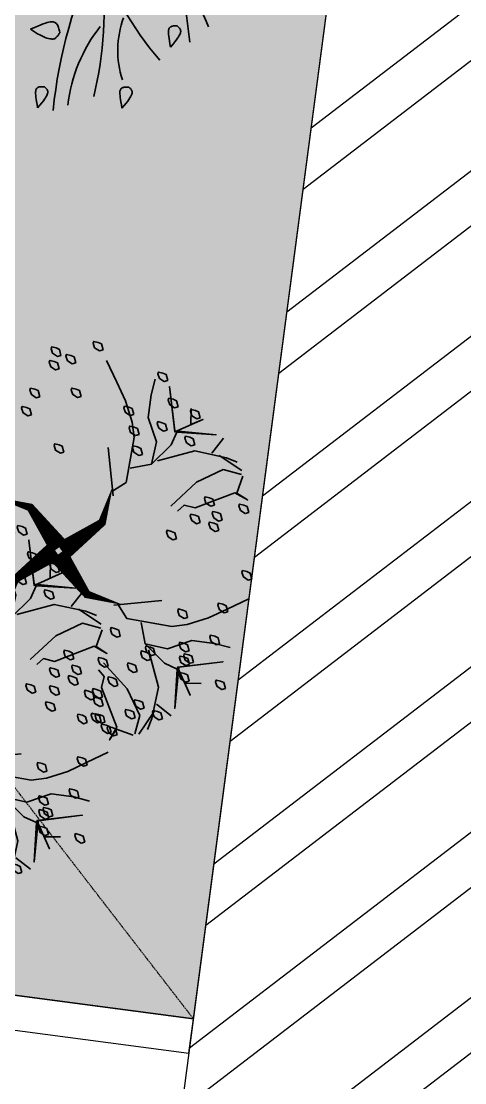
# Model space of a CAD drawing. Header units: millimetres. Extents: x -179928 to 528275, y -469666 to 511935.
# Drawn here: x 106643 to 106965, y 101855 to 102625 of the extents above; entities that cross this region are included whole.
import ezdxf

# ---------------------------------------------------------------- set-up
doc = ezdxf.new("R2010")
doc.units = ezdxf.units.MM
doc.linetypes.add('DASHED', pattern=[0.75, 0.5, -0.25])
for name, color, linetype in [('ad-Elevation 10', 8, 'Continuous'), ('ad-Furniture', 8, 'Continuous'), ('ad-Glass Sectionline', 140, 'Continuous'), ('ad-Wall', 240, 'Continuous'), ('ad-Wall hatch', 8, 'Continuous')]:
    doc.layers.add(name, color=color, linetype=linetype)
doc.layers.add('ad-Landscape', color=94, linetype='Continuous', lineweight=35)

# ---------------------------------------------------------------- blocks, each defined once
blk = doc.blocks.new('zw$42B5')
at = {"layer": 'ad-Wall hatch', "transparency": 33554610}
h = blk.add_hatch(dxfattribs=at)
h.set_pattern_fill('ANSI32', color=256, scale=10)
h.set_pattern_definition([(45, (-1040635.14, 674820.02), (-67.351921, 67.351921), []), (45, (-1040590.24, 674820.02), (-67.351921, 67.351921), [])])
h.paths.add_polyline_path([(12120, 13620), (12120, 10220), (11890, 10220), (11890, 13390), (7240, 13390), (7240, 8645), (4245, 8645), (4245, 8875), (4445, 8875), (4445, 9370), (4560, 9370), (4560, 8760), (7010, 8760), (7010, 10500), (6360, 10500), (6360, 10615), (7010, 10615), (7010, 13390), (4560, 13390), (4560, 10615), (5560, 10615), (5560, 10500), (4445, 10500), (4445, 13390), (230, 13390), (230, 8875), (3345, 8875), (3345, 8645), (3060, 8645), (3060, 4745), (3345, 4745), (3345, 4515), (230, 4515), (230, 230), (4995, 230), (4995, 3130), (6060, 3130), (6060, 3015), (5110, 3015), (5110, 230), (8310, 230), (8310, 3015), (6860, 3015), (6860, 3130), (8310, 3130), (8310, 4630), (5110, 4630), (5110, 3930), (4995, 3930), (4995, 4515), (4245, 4515), (4245, 4745), (8540, 4745), (8540, 230), (9240, 230), (9240, 0), (0, 0), (0, 4745), (2830, 4745), (2830, 8645), (0, 8645), (0, 13620)])
at = {"layer": 'ad-Wall'}
blk.add_lwpolyline([(7240, 13390), (7240, 8645), (4245, 8645), (4245, 8875), (4445, 8875), (4445, 9370), (4560, 9370), (4560, 8760), (7010, 8760), (7010, 10500), (6360, 10500), (6360, 10615), (7010, 10615), (7010, 13390), (4560, 13390), (4560, 10615), (5560, 10615), (5560, 10500), (4445, 10500), (4445, 13390), (230, 13390)], dxfattribs=at)
blk = doc.blocks.new('A$C279134A6')
at = {"layer": 'ad-Landscape', "linetype": 'Continuous'}
blk.add_line((134.4, 222.4), (119.1, 163.4), dxfattribs=at)
for points in [[(132.7, 177.1), (132.2, 176.8), (131.8, 176.5), (131.4, 176.1), (131, 175.8), (130.6, 175.5), (130.2, 175.2), (129.9, 174.8), (129.6, 174.5), (129.4, 174.1), (129.1, 173.7), (129, 173.3), (128.9, 172.8), (128.8, 172.2), (128.8, 171.6), (128.9, 171), (129.1, 170.2), (129.3, 169.3), (129.7, 168.3), (130.3, 167.1), (131, 165.6), (131.9, 163.8), (133.1, 161.8), (134.6, 159.3), (136.4, 156.4)], [(132.7, 177.1), (134.1, 177), (135.3, 176.8), (136.3, 176.6), (137.1, 176.4), (137.7, 176.2), (138.2, 175.9), (138.7, 175.6), (139, 175.4), (139.3, 175), (139.6, 174.7), (139.9, 174.3), (140.1, 173.9), (140.2, 173.3), (140.3, 172.7), (140.4, 172.1), (140.3, 171.3), (140.3, 170.4), (140.1, 169.3), (139.8, 168), (139.4, 166.4), (138.9, 164.5), (138.2, 162.3), (137.4, 159.6), (136.4, 156.4)], [(241.9, 156.2), (242.5, 158.1), (243.1, 159.7), (243.6, 161), (244.2, 162), (244.7, 162.9), (245.2, 163.5), (245.6, 164), (246.2, 164.4), (246.7, 164.8), (247.2, 165.1), (247.9, 165.3), (248.5, 165.5), (249.3, 165.5), (250.1, 165.5), (251.1, 165.3), (252.2, 165.1), (253.4, 164.7), (254.8, 164.2), (256.5, 163.4), (258.4, 162.5), (260.6, 161.3), (263.2, 159.8), (266.3, 157.9), (269.8, 155.8)], [(241.9, 156.2), (242.3, 155.5), (242.6, 154.8), (242.9, 154.1), (243.2, 153.5), (243.6, 152.9), (243.9, 152.3), (244.3, 151.7), (244.7, 151.2), (245.1, 150.8), (245.6, 150.3), (246.2, 150), (246.8, 149.7), (247.5, 149.5), (248.3, 149.3), (249.3, 149.3), (250.4, 149.3), (251.7, 149.4), (253.2, 149.6), (255, 150), (257.1, 150.6), (259.5, 151.5), (262.5, 152.6), (265.8, 154), (269.8, 155.8)], [(170.6, 113.9), (170.1, 113.6), (169.7, 113.3), (169.3, 113), (168.9, 112.7), (168.5, 112.3), (168.1, 112), (167.8, 111.7), (167.5, 111.3), (167.3, 110.9), (167, 110.5), (166.9, 110.1), (166.8, 109.6), (166.7, 109.1), (166.7, 108.5), (166.8, 107.8), (167, 107), (167.2, 106.2), (167.6, 105.1), (168.2, 103.9), (168.9, 102.4), (169.8, 100.7), (171, 98.6), (172.5, 96.1), (174.3, 93.2)], [(170.6, 113.9), (172, 113.8), (173.2, 113.6), (174.2, 113.5), (175, 113.2), (175.6, 113), (176.1, 112.8), (176.6, 112.5), (176.9, 112.2), (177.2, 111.9), (177.5, 111.5), (177.8, 111.1), (178, 110.7), (178.1, 110.2), (178.2, 109.6), (178.3, 108.9), (178.2, 108.1), (178.2, 107.2), (178, 106.1), (177.7, 104.8), (177.3, 103.2), (176.8, 101.4), (176.1, 99.1), (175.3, 96.4), (174.3, 93.2)], [(249.6, 103.8), (249.1, 103.5), (248.7, 103.2), (248.3, 102.8), (247.8, 102.5), (247.5, 102.2), (247.1, 101.8), (246.8, 101.5), (246.5, 101.1), (246.2, 100.8), (246, 100.4), (245.8, 99.9), (245.7, 99.5), (245.7, 98.9), (245.7, 98.3), (245.8, 97.7), (246, 96.9), (246.2, 96), (246.6, 95), (247.1, 93.7), (247.9, 92.3), (248.8, 90.5), (250, 88.4), (251.5, 86), (253.3, 83.1)], [(249.6, 103.8), (251, 103.6), (252.2, 103.5), (253.2, 103.3), (253.9, 103.1), (254.6, 102.9), (255.1, 102.6), (255.5, 102.3), (255.9, 102), (256.2, 101.7), (256.5, 101.4), (256.8, 101), (257, 100.5), (257.1, 100), (257.2, 99.4), (257.2, 98.7), (257.2, 98), (257.1, 97), (257, 96), (256.7, 94.7), (256.3, 93.1), (255.8, 91.2), (255.1, 88.9), (254.3, 86.3), (253.3, 83.1)]]:
    blk.add_lwpolyline(points, dxfattribs=at)
for centre, radius, start, end in [((-760.6, 724.4), 1021, 327.7895, 338.4969), ((538.9, 137.6), 338.7, 144.528, 186.2468), ((-51, 364.4), 295.6, 311.5008, 334.7886), ((-226.1, 96.2), 464.8, 358.3377, 17.8186), ((97.2, 158.4), 89, 334.3958, 12.8307), ((77.9, 92.1), 147.4, 358.9379, 30.6247)]:
    blk.add_arc(centre, radius, start, end, dxfattribs=at)
blk = doc.blocks.new('A$C1DD67A25')
at = {"layer": 'ad-Landscape'}
for points in [[(362.2, 368.8, 36.2, 14.5, 0), (424, 434.3, 14.5, 0.724, 0), (490.5, 444.8, 0, 0, 0), (450.9, 444.8, 0, 0, 0), (475.6, 527.6, 0, 0, 0), (470.7, 544.9, 0, 0, 0), (382.1, 603.6, 0, 0, 0), (406.7, 583.1, 0, 0, 0), (362.2, 579.4, 0, 0, 0), (406.7, 583.1, 0, 0, 0), (470.7, 544.9, 0, 0, 0), (436.3, 652.2, 0, 0, 0), (485.7, 696.8, 0, 0, 0), (433.7, 652.2, 0, 0, 0), (421.4, 696.8, 0, 0, 0), (428.8, 717.7, 0, 0, 0), (416.5, 696.8, 0, 0, 0), (374.6, 720.9, 0, 0, 0), (416.5, 696.8, 0, 0, 0), (325.2, 724.6, 0, 0, 0)], [(355.7, 362.2, 36.2, 14.5, 0), (290.2, 424, 14.5, 0.724, 0), (279.7, 490.5, 0, 0, 0), (279.7, 450.9, 0, 0, 0), (197, 475.6, 0, 0, 0), (179.7, 470.7, 0, 0, 0), (121, 382.1, 0, 0, 0), (141.5, 406.7, 0, 0, 0), (145.1, 362.2, 0, 0, 0), (141.5, 406.7, 0, 0, 0), (179.7, 470.7, 0, 0, 0), (72.3, 436.3, 0, 0, 0), (27.7, 485.7, 0, 0, 0), (72.3, 433.7, 0, 0, 0), (27.7, 421.4, 0, 0, 0), (6.8, 428.8, 0, 0, 0), (27.7, 416.5, 0, 0, 0), (3.6, 374.6, 0, 0, 0), (27.7, 416.5, 0, 0, 0), (0, 325.2, 0, 0, 0)], [(368.8, 362.3, 36.2, 14.5, 0), (434.3, 300.6, 14.5, 0.724, 0), (444.8, 234, 0, 0, 0), (444.8, 273.6, 0, 0, 0), (527.6, 249, 0, 0, 0), (544.9, 253.8, 0, 0, 0), (603.6, 342.5, 0, 0, 0), (583.1, 317.8, 0, 0, 0), (579.4, 362.3, 0, 0, 0), (583.1, 317.8, 0, 0, 0), (544.9, 253.8, 0, 0, 0), (652.2, 288.3, 0, 0, 0), (696.8, 238.9, 0, 0, 0), (652.2, 290.9, 0, 0, 0), (696.8, 303.2, 0, 0, 0), (717.7, 295.7, 0, 0, 0), (696.8, 308.1, 0, 0, 0), (720.9, 350, 0, 0, 0), (696.8, 308.1, 0, 0, 0), (724.6, 399.3, 0, 0, 0)], [(362.3, 355.7, 36.2, 14.5, 0), (300.6, 290.2, 14.5, 0.724, 0), (234, 279.7, 0, 0, 0), (273.6, 279.7, 0, 0, 0), (249, 197, 0, 0, 0), (253.8, 179.7, 0, 0, 0), (342.5, 121, 0, 0, 0), (317.8, 141.5, 0, 0, 0), (362.3, 145.1, 0, 0, 0), (317.8, 141.5, 0, 0, 0), (253.8, 179.7, 0, 0, 0), (288.3, 72.3, 0, 0, 0), (238.9, 27.7, 0, 0, 0), (290.9, 72.3, 0, 0, 0), (303.2, 27.7, 0, 0, 0), (295.7, 6.8, 0, 0, 0), (308.1, 27.7, 0, 0, 0), (350, 3.6, 0, 0, 0), (308.1, 27.7, 0, 0, 0), (399.3, 0, 0, 0, 0)]]:
    blk.add_lwpolyline(points, format="xyseb", dxfattribs=at)
for points in [[(329.8, 738.4), (334.2, 748.9), (340.5, 750.7), (348.7, 751.6), (349.4, 748), (345.6, 740.1), (336.1, 735.7)], [(376.3, 708.2), (380.7, 718.7), (387, 720.5), (395.2, 721.4), (395.9, 717.8), (392, 709.9), (382.6, 705.5)], [(405, 718.3), (409.4, 728.8), (415.7, 730.6), (423.9, 731.5), (424.5, 727.9), (420.7, 720), (411.3, 715.6)], [(204.6, 698.2), (209, 708.8), (215.3, 710.5), (223.5, 711.4), (224.1, 707.8), (220.3, 700), (210.9, 695.5)], [(405, 693.2), (409.4, 703.8), (415.7, 705.5), (423.9, 706.4), (424.5, 702.9), (420.7, 695), (411.3, 690.6)], [(179.5, 653.1), (183.9, 663.6), (190.2, 665.4), (198.4, 666.3), (199, 662.7), (195.2, 654.8), (185.8, 650.4)], [(136.6, 638.1), (141, 648.7), (147.3, 650.4), (155.5, 651.3), (156.1, 647.7), (152.3, 639.9), (142.9, 635.4)], [(358.4, 648.1), (362.8, 658.7), (369.1, 660.4), (377.3, 661.3), (378, 657.7), (374.2, 649.8), (364.7, 645.4)], [(433.6, 638.1), (438, 648.7), (444.3, 650.4), (452.5, 651.3), (453.2, 647.7), (449.4, 639.9), (439.9, 635.4)], [(258.3, 628), (262.7, 638.6), (269, 640.3), (277.2, 641.2), (277.8, 637.7), (274, 629.8), (264.6, 625.4)], [(193.8, 608), (198.2, 618.5), (204.5, 620.2), (212.7, 621.2), (213.4, 617.6), (209.6, 609.7), (200.1, 605.3)], [(243.9, 593), (248.3, 603.5), (254.6, 605.3), (262.8, 606.2), (263.5, 602.6), (259.7, 594.7), (250.2, 590.3)], [(444.3, 603), (448.7, 613.5), (455, 615.3), (463.2, 616.2), (463.9, 612.6), (460, 604.7), (450.6, 600.3)], [(140.2, 588), (144.5, 598.6), (150.8, 600.3), (159, 601.2), (159.7, 597.6), (155.9, 589.7), (146.4, 585.3)], [(233.2, 557.8), (237.6, 568.4), (243.9, 570.1), (252.1, 571.1), (252.7, 567.5), (248.9, 559.6), (239.5, 555.2)], [(376.3, 542.9), (380.7, 553.4), (387, 555.2), (395.2, 556.1), (395.9, 552.5), (392, 544.6), (382.6, 540.2)], [(25.7, 477.7), (30.1, 488.2), (36.4, 490), (44.6, 490.9), (45.2, 487.3), (41.4, 479.4), (32, 475)], [(90, 482.8), (94.4, 493.3), (100.7, 495.1), (108.9, 496), (109.6, 492.4), (105.8, 484.5), (96.3, 480.1)], [(72.1, 457.7), (76.5, 468.3), (82.8, 470), (91, 470.9), (91.7, 467.3), (87.9, 459.5), (78.4, 455)], [(75.8, 437.6), (80.2, 448.2), (86.5, 449.9), (94.7, 450.9), (95.3, 447.3), (91.5, 439.4), (82.1, 435)], [(111.6, 447.6), (116, 458.2), (122.3, 459.9), (130.5, 460.8), (131.1, 457.2), (127.3, 449.4), (117.9, 444.9)], [(150.9, 412.6), (155.3, 423.1), (161.6, 424.9), (169.8, 425.8), (170.5, 422.2), (166.7, 414.3), (157.2, 409.9)], [(4.2, 357.5), (8.6, 368), (14.9, 369.8), (23.1, 370.7), (23.8, 367.1), (20, 359.2), (10.5, 354.8)], [(40, 292.3), (44.4, 302.8), (50.7, 304.6), (58.9, 305.5), (59.6, 301.9), (55.7, 294), (46.3, 289.6)], [(111.6, 272.2), (116, 282.8), (122.3, 284.5), (130.5, 285.4), (131.1, 281.8), (127.3, 273.9), (117.9, 269.5)], [(47.1, 232.2), (51.5, 242.7), (57.8, 244.5), (66, 245.4), (66.7, 241.8), (62.9, 233.9), (53.4, 229.5)], [(229.6, 222.1), (234, 232.6), (240.3, 234.4), (248.5, 235.3), (249.2, 231.7), (245.3, 223.8), (235.9, 219.4)], [(100.8, 212.1), (105.2, 222.7), (111.5, 224.4), (119.7, 225.3), (120.4, 221.7), (116.5, 213.8), (107.1, 209.4)], [(90, 192), (94.4, 202.6), (100.7, 204.3), (108.9, 205.3), (109.6, 201.7), (105.8, 193.8), (96.3, 189.4)], [(97.2, 187), (101.6, 197.6), (107.9, 199.3), (116.1, 200.3), (116.8, 196.7), (113, 188.8), (103.5, 184.4)], [(161.6, 197), (166, 207.6), (172.3, 209.3), (180.5, 210.2), (181.2, 206.6), (177.3, 198.8), (167.9, 194.4)], [(168.8, 187), (173.2, 197.6), (179.5, 199.3), (187.7, 200.3), (188.4, 196.7), (184.5, 188.8), (175.1, 184.4)], [(25.7, 152), (30.1, 162.6), (36.4, 164.3), (44.6, 165.2), (45.2, 161.6), (41.4, 153.7), (32, 149.3)], [(93.7, 157), (98.1, 167.6), (104.4, 169.3), (112.6, 170.2), (113.2, 166.6), (109.4, 158.7), (100, 154.3)], [(190.3, 162), (194.7, 172.5), (201, 174.3), (209.2, 175.2), (209.8, 171.6), (206, 163.7), (196.6, 159.3)], [(222.5, 131.9), (226.9, 142.5), (233.2, 144.2), (241.4, 145.2), (242, 141.6), (238.2, 133.7), (228.8, 129.3)], [(247.5, 106.9), (251.9, 117.4), (258.2, 119.2), (266.4, 120.1), (267.1, 116.5), (263.2, 108.6), (253.8, 104.2)], [(168.8, 96.8), (173.2, 107.3), (179.5, 109.1), (187.7, 110), (188.4, 106.4), (184.5, 98.5), (175.1, 94.1)], [(243.9, 91.8), (248.3, 102.4), (254.6, 104.1), (262.8, 105), (263.5, 101.4), (259.7, 93.5), (250.2, 89.1)], [(261.8, 101.9), (266.2, 112.4), (272.5, 114.2), (280.7, 115.1), (281.4, 111.5), (277.6, 103.6), (268.1, 99.2)], [(326.3, 101.9), (330.7, 112.4), (337, 114.2), (345.2, 115.1), (345.8, 111.5), (342, 103.6), (332.6, 99.2)], [(133, 81.8), (137.4, 92.4), (143.7, 94.1), (151.9, 95), (152.6, 91.4), (148.8, 83.6), (139.3, 79.1)], [(183.1, 76.8), (187.5, 87.4), (193.8, 89.1), (202, 90.1), (202.7, 86.5), (198.9, 78.6), (189.4, 74.2)], [(329.8, 71.7), (334.2, 82.3), (340.5, 84), (348.7, 84.9), (349.4, 81.4), (345.6, 73.5), (336.1, 69.1)], [(236.8, 61.7), (241.2, 72.3), (247.5, 74), (255.7, 75), (256.4, 71.4), (252.6, 63.5), (243.1, 59.1)], [(243.9, 61.7), (248.3, 72.3), (254.6, 74), (262.8, 75), (263.5, 71.4), (259.7, 63.5), (250.2, 59.1)], [(269, 56.8), (273.3, 67.3), (279.6, 69.1), (287.8, 70), (288.5, 66.4), (284.7, 58.5), (275.3, 54.1)], [(211.7, 41.7), (216.1, 52.2), (222.4, 54), (230.6, 54.9), (231.3, 51.3), (227.5, 43.4), (218, 39)]]:
    blk.add_lwpolyline(points, close=True, dxfattribs=at)
for points in [[(279.7, 483.1), (255.6, 502.9), (252, 586.7), (259.3, 613.9), (276.6, 651), (297, 682.8), (321.1, 719.8)], [(214.2, 542.2), (183.3, 581.8), (176, 606.5), (103.7, 611.3), (179.7, 608.7), (200.1, 687.7), (179.7, 606.5), (131.5, 636), (151.9, 623.7), (155.6, 653.2)], [(252, 529.8), (214.2, 542.2), (210.6, 584.1), (231.5, 626.3), (231.5, 668.2), (227.9, 697.7)], [(106.9, 576.9), (89.6, 606.5)], [(93.2, 574.3), (48.2, 552.2)], [(203.8, 549.6), (138.3, 576.9), (79.6, 572), (58.7, 566.8)], [(169.2, 470.7), (127.8, 520.1), (82.8, 549.6), (48.2, 544.8)], [(276.6, 475.6), (297, 562)], [(155.6, 463.2), (145.1, 475.6), (124.2, 473.3), (55.5, 510.3), (30.9, 500.3), (51.9, 510.3), (45, 542.2)], [(241.5, 279.7), (221.7, 255.6), (137.9, 252), (110.6, 259.3), (73.6, 276.6), (41.8, 297), (4.7, 321.1)], [(249, 276.6), (162.6, 297)], [(194.7, 252), (182.4, 214.2), (140.5, 210.6), (98.3, 231.5), (56.4, 231.5), (26.8, 227.9)], [(182.4, 214.2), (142.8, 183.3), (118.1, 176), (113.2, 103.7), (115.8, 179.7), (36.9, 200.1), (118.1, 179.7), (88.5, 131.5), (100.9, 151.9), (71.3, 155.6)], [(174.9, 203.8), (147.6, 138.3), (152.5, 79.6), (157.7, 58.7)], [(253.8, 169.2), (204.5, 127.8), (174.9, 82.8), (179.8, 48.2)], [(261.3, 155.6), (249, 145.1), (251.2, 124.2), (214.2, 55.5), (224.3, 30.9), (214.2, 51.9), (182.4, 45)], [(147.6, 106.9), (118.1, 89.6)], [(150.2, 93.2), (172.3, 48.2)]]:
    blk.add_lwpolyline(points, dxfattribs=at)
blk = doc.blocks.new('zw$B1C6')
at = {"transparency": 33554559}
h = blk.add_hatch(color=74, dxfattribs=at)
h.dxf.hatch_style = 1
h.paths.add_polyline_path([(0, 0), (-1225, 0), (-1225, -1215), (0, -1215)])
at = {"layer": 'ad-Elevation 10'}
blk.add_lwpolyline([(0, 0), (-1225, 0), (-1225, -1215), (0, -1215)], close=True, dxfattribs=at)
at = {"layer": 'ad-Furniture', "linetype": 'DASHED'}
blk.add_lwpolyline([(0, -1215), (-1225, 0)], dxfattribs=at)
at = {"layer": 'ad-Landscape'}
for name, p, xscale, yscale, zscale in [('A$C279134A6', (-4.02, -638.27), -0.7689692653037791, 0.7689692653037794, 0.7689692653037794), ('A$C1DD67A25', (1.81, -1034.45), -0.395767119159003, 0.3957671191590032, 0.3957671191590032), ('A$C1DD67A25', (-84.84, -1158.31), -0.395767119159003, 0.3957671191590032, 0.3957671191590032)]:
    blk.add_blockref(name, p, dxfattribs=dict(at, xscale=xscale, yscale=yscale, zscale=zscale))
blk = doc.blocks.new('1625_East Villa')
at = {"layer": 'ad-Glass Sectionline'}
blk.add_lwpolyline([(4560, 12150), (7010, 12150), (7010, 12175), (4560, 12175)], close=True, dxfattribs=at)
blk.add_blockref('zw$B1C6', (7010, 13390))
at = {"layer": 'ad-Wall'}
blk.add_blockref('zw$42B5', (0, 0), dxfattribs=at)
blk = doc.blocks.new("All Plot's Villa Plans")
at = {"ltscale": 5, "rotation": 352.4703876422526}
blk.add_blockref('1625_East Villa', (98223.07, 90749.46), dxfattribs=at)

msp = doc.modelspace()

# ---------------------------------------------------------------- block references
at = {"ltscale": 5}
msp.add_blockref("All Plot's Villa Plans", (0, 0), dxfattribs=at)

doc.saveas('drawing.dxf')
